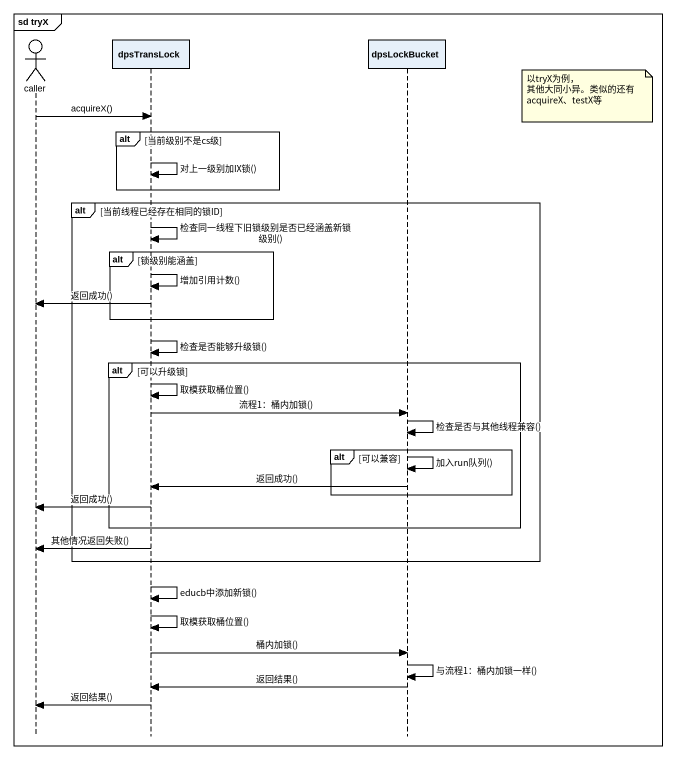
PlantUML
@startuml
mainframe sd tryX
hide footbox
actor caller
participant dpsTransLock
participant dpsLockBucket

note right of dpsLockBucket : 以tryX为例， 其他大同小异。类似的还有acquireX、testX等
caller -> dpsTransLock : acquireX()
alt 当前级别不是cs级
  dpsTransLock -> dpsTransLock : 对上一级别加IX锁()
end
alt 当前线程已经存在相同的锁ID
  dpsTransLock -> dpsTransLock : 检查同一线程下旧锁级别是否已经涵盖新锁级别()
  alt 锁级别能涵盖
    dpsTransLock -> dpsTransLock : 增加引用计数()
    dpsTransLock -> caller : 返回成功()
  end
  dpsTransLock -> dpsTransLock : 检查是否能够升级锁()
  alt 可以升级锁
    dpsTransLock -> dpsTransLock : 取模获取桶位置()
    dpsTransLock -> dpsLockBucket : 流程1：桶内加锁()
    dpsLockBucket -> dpsLockBucket : 检查是否与其他线程兼容()
    alt 可以兼容
      dpsLockBucket -> dpsLockBucket : 加入run队列()
      dpsLockBucket -> dpsTransLock : 返回成功()
    end
    dpsTransLock -> caller : 返回成功()
  end
  dpsTransLock -> caller : 其他情况返回失败()
end
dpsTransLock -> dpsTransLock : educb中添加新锁()
dpsTransLock -> dpsTransLock : 取模获取桶位置()
dpsTransLock -> dpsLockBucket : 桶内加锁()
dpsLockBucket -> dpsLockBucket : 与流程1：桶内加锁一样()
dpsLockBucket -> dpsTransLock : 返回结果()
dpsTransLock -> caller : 返回结果()
@enduml
